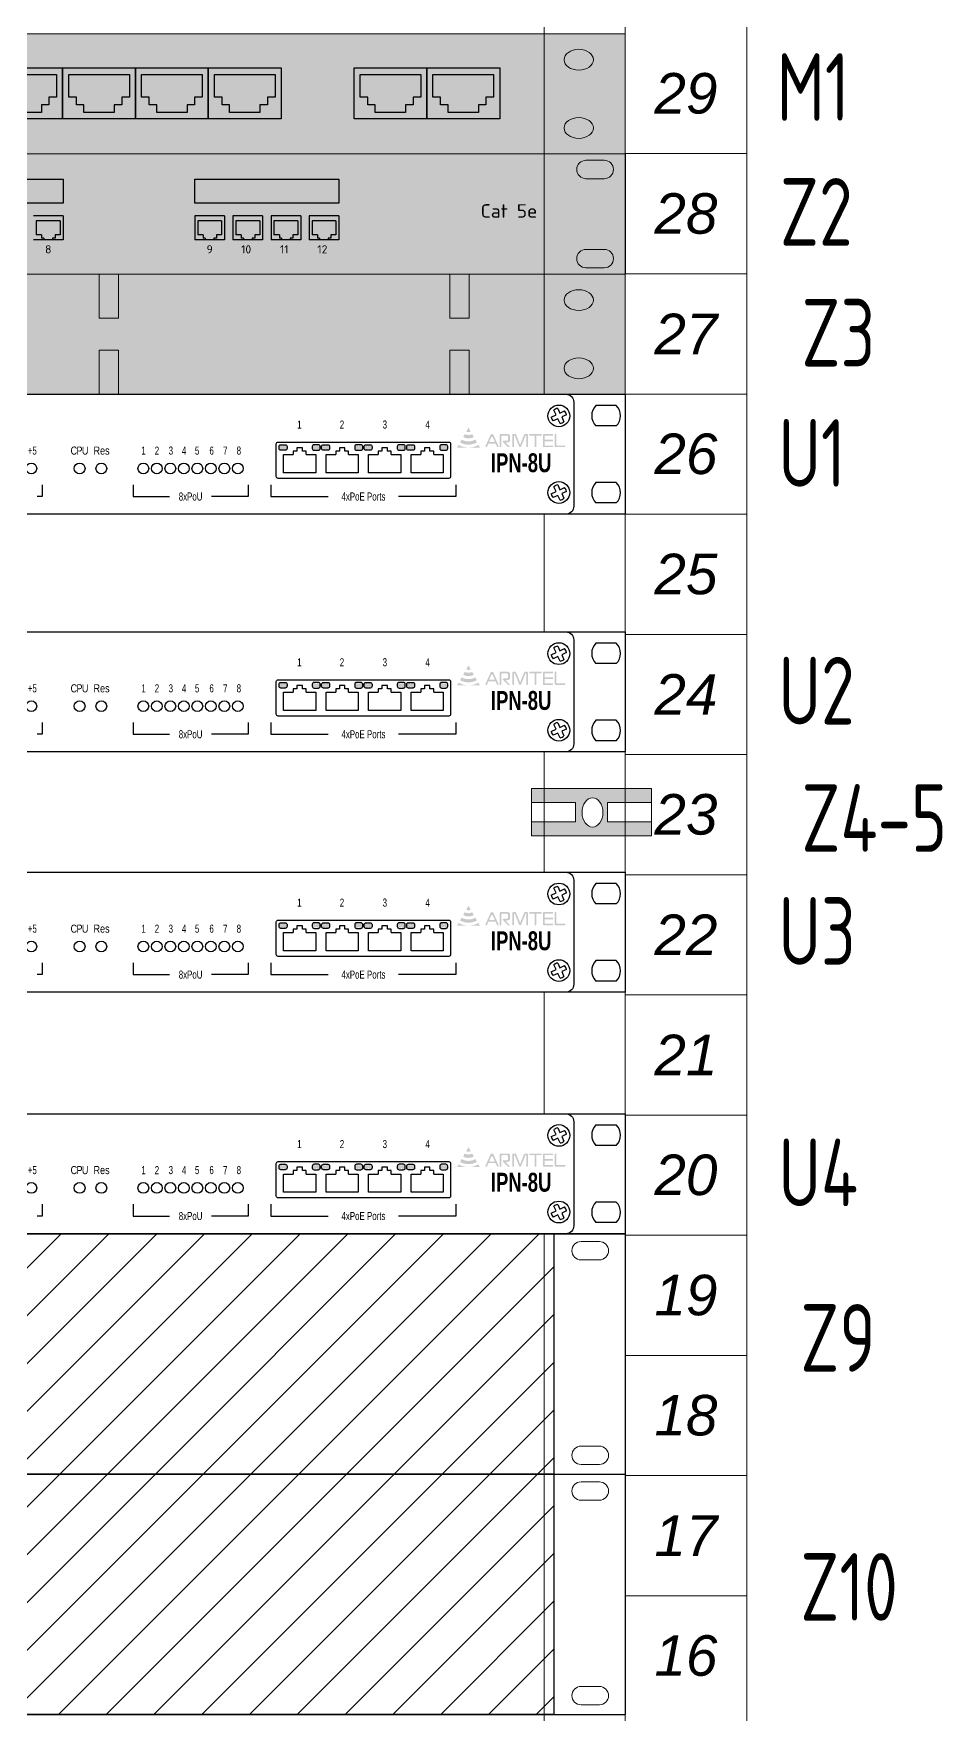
# Model space of a CAD drawing. Header units: millimetres. Extents: x 1414 to 7445, y -6250 to 7681.
# Drawn here: x 2446.4 to 2480, y -6001.8 to -5939.6 of the extents above; entities that cross this region are included whole.
import ezdxf

# ---------------------------------------------------------------- set-up
doc = ezdxf.new("R2010")
doc.units = ezdxf.units.MM
doc.set_wipeout_variables(frame=1)
doc.layers.add('Оборудование', color=7, linetype='Continuous', lineweight=15)
doc.layers.add('Схемы и шкафы', color=7, linetype='Continuous')
doc.styles.get("Standard").update_dxf_attribs({"font": 'romans.shx', "width": 0.7, "height": 2.5})
doc.styles.add('ГОСТ', font='', dxfattribs={"height": 2.5})
doc.styles.get('ГОСТ').set_extended_font_data('Arial', italic=True)

# ---------------------------------------------------------------- blocks, each defined once
blk = doc.blocks.new('A$C0D7F3277')
at = {"color": 0, "lineweight": 0}
for p, q in [((61.717, 210.906), (61.717, 21.871)), ((64.717, 146.456), (69.217, 146.456)), ((64.717, 142.011), (69.217, 142.011)), ((64.717, 137.566), (69.217, 137.566)), ((64.717, 133.121), (69.217, 133.121)), ((64.717, 128.676), (69.217, 128.676)), ((64.717, 124.231), (69.217, 124.231)), ((64.717, 119.786), (69.217, 119.786)), ((64.717, 115.341), (69.217, 115.341)), ((64.717, 110.896), (69.217, 110.896)), ((64.717, 106.451), (69.217, 106.451)), ((64.717, 102.006), (69.217, 102.006)), ((64.717, 97.561), (69.217, 97.561)), ((64.717, 93.116), (69.217, 93.116))]:
    blk.add_line(p, q, dxfattribs=at)
for points in [[(9.217, 214), (69.217, 214), (69.217, 17.371), (9.217, 17.371)], [(9.217, 214), (69.217, 214), (69.217, 11), (9.217, 11)], [(13.717, 210.906), (64.717, 210.906), (64.717, 21.871), (13.717, 21.871)]]:
    blk.add_lwpolyline(points, close=True, dxfattribs=at)
at = {"color": 0, "lineweight": 0, "char_height": 1.5, "width": 4.5, "attachment_point": 5, "style": 'ГОСТ'}
for s, insert in [('29', (66.967, 148.678)), ('28', (66.967, 144.233)), ('27', (66.967, 139.788)), ('26', (66.967, 135.343)), ('25', (66.967, 130.898)), ('24', (66.967, 126.453)), ('23', (66.967, 122.008)), ('22', (66.967, 117.563)), ('21', (66.967, 113.118)), ('20', (66.967, 108.673)), ('19', (66.967, 104.228)), ('18', (66.967, 99.783)), ('17', (66.967, 95.338)), ('16', (66.967, 90.893))]:
    blk.add_mtext(s, dxfattribs=dict(at, insert=insert))
blk = doc.blocks.new('*U77')
at = {"color": 0, "lineweight": 0}
blk.add_blockref('A$C0D7F3277', (1.386, 10.603), dxfattribs=at)
blk = doc.blocks.new('Коммутатор Cisco')
at = {"layer": 'Схемы и шкафы', "lineweight": 30, "true_color": 0xffffff}
h = blk.add_hatch(color=7, dxfattribs=at)
h.dxf.hatch_style = 1
h.paths.add_polyline_path([(1272.933, 515.642), (1321.133, 515.642), (1321.133, 511.197), (1272.933, 511.197)])
edge = h.paths.add_edge_path(flags=17)
edge.add_line((1272.933, 515.642), (1317.509, 515.642))
at = {"color": 5, "lineweight": 20}
for p, q in [((1272.933, 515.642), (1321.133, 515.642)), ((1272.933, 515.642), (1317.509, 515.642)), ((1321.133, 515.642), (1321.133, 511.197)), ((1321.133, 511.197), (1272.933, 511.197))]:
    blk.add_line(p, q, dxfattribs=at)
at = {"color": 5}
for p, q in [((1297.858, 514.133), (1300.098, 514.133)), ((1300.098, 514.133), (1300.098, 513.293)), ((1300.553, 514.133), (1302.793, 514.133)), ((1300.553, 513.293), (1300.553, 514.133)), ((1302.793, 514.133), (1302.793, 513.293)), ((1303.248, 514.133), (1305.488, 514.133)), ((1303.248, 513.293), (1303.248, 514.133)), ((1305.488, 514.133), (1305.488, 513.293)), ((1305.942, 514.133), (1308.182, 514.133)), ((1305.942, 513.293), (1305.942, 514.133)), ((1308.182, 514.133), (1308.182, 513.293)), ((1311.332, 514.133), (1313.572, 514.133)), ((1311.332, 513.293), (1311.332, 514.133)), ((1313.572, 514.133), (1313.572, 513.293)), ((1314.026, 514.133), (1316.266, 514.133)), ((1314.026, 513.293), (1314.026, 514.133)), ((1316.266, 514.133), (1316.266, 513.293)), ((1299.538, 513.013), (1299.538, 512.733)), ((1299.818, 513.013), (1299.538, 513.013)), ((1300.098, 513.293), (1299.818, 513.293)), ((1299.818, 513.293), (1299.818, 513.013)), ((1300.833, 513.293), (1300.553, 513.293)), ((1300.833, 513.013), (1300.833, 513.293)), ((1301.113, 513.013), (1300.833, 513.013)), ((1301.113, 512.733), (1301.113, 513.013)), ((1302.233, 513.013), (1302.233, 512.733)), ((1302.513, 513.013), (1302.233, 513.013)), ((1302.793, 513.293), (1302.513, 513.293)), ((1302.513, 513.293), (1302.513, 513.013)), ((1303.528, 513.293), (1303.248, 513.293)), ((1303.528, 513.013), (1303.528, 513.293)), ((1303.808, 513.013), (1303.528, 513.013)), ((1303.808, 512.733), (1303.808, 513.013)), ((1304.928, 513.013), (1304.928, 512.733)), ((1305.208, 513.013), (1304.928, 513.013)), ((1305.488, 513.293), (1305.208, 513.293)), ((1305.208, 513.293), (1305.208, 513.013)), ((1306.222, 513.293), (1305.942, 513.293)), ((1306.222, 513.013), (1306.222, 513.293)), ((1306.502, 513.013), (1306.222, 513.013)), ((1306.502, 512.733), (1306.502, 513.013)), ((1307.622, 513.013), (1307.622, 512.733)), ((1307.902, 513.013), (1307.622, 513.013)), ((1308.182, 513.293), (1307.902, 513.293)), ((1307.902, 513.293), (1307.902, 513.013)), ((1311.612, 513.293), (1311.332, 513.293)), ((1311.612, 513.013), (1311.612, 513.293)), ((1311.892, 513.013), (1311.612, 513.013)), ((1311.892, 512.733), (1311.892, 513.013)), ((1313.012, 513.013), (1313.012, 512.733)), ((1313.292, 513.013), (1313.012, 513.013)), ((1313.572, 513.293), (1313.292, 513.293)), ((1313.292, 513.293), (1313.292, 513.013)), ((1314.306, 513.293), (1314.026, 513.293)), ((1314.306, 513.013), (1314.306, 513.293)), ((1314.586, 513.013), (1314.306, 513.013)), ((1314.586, 512.733), (1314.586, 513.013)), ((1315.706, 513.013), (1315.706, 512.733)), ((1315.986, 513.013), (1315.706, 513.013)), ((1316.266, 513.293), (1315.986, 513.293)), ((1315.986, 513.293), (1315.986, 513.013)), ((1299.538, 512.733), (1298.418, 512.733)), ((1302.233, 512.733), (1301.113, 512.733)), ((1304.928, 512.733), (1303.808, 512.733)), ((1307.622, 512.733), (1306.502, 512.733)), ((1313.012, 512.733), (1311.892, 512.733)), ((1315.706, 512.733), (1314.586, 512.733))]:
    blk.add_line(p, q, dxfattribs=at)
for points in [[(1297.631, 512.495), (1297.631, 514.384), (1300.326, 514.384), (1300.326, 512.495)], [(1300.326, 512.495), (1300.326, 514.384), (1303.02, 514.384), (1303.02, 512.495)], [(1303.02, 512.495), (1303.02, 514.384), (1305.715, 514.384), (1305.715, 512.495)], [(1305.715, 512.495), (1305.715, 514.384), (1308.41, 514.384), (1308.41, 512.495)], [(1311.105, 512.495), (1311.105, 514.384), (1313.799, 514.384), (1313.799, 512.495)], [(1313.799, 512.495), (1313.799, 514.384), (1316.494, 514.384), (1316.494, 512.495)]]:
    blk.add_lwpolyline(points, close=True, dxfattribs=at)
at = {"color": 5, "lineweight": 20}
blk.add_ellipse((1319.417, 514.682), major_axis=(-0.543, 0), ratio=0.707765, dxfattribs=at)
at = {"color": 5, "lineweight": 20, "extrusion": (0, 0, -1)}
blk.add_ellipse((1319.417, 512.157), major_axis=(-0.543, 0), ratio=0.707765, dxfattribs=at)
blk = doc.blocks.new('гориз органайзер')
at = {"lineweight": 40, "true_color": 0xffffff}
h = blk.add_hatch(color=7, dxfattribs=at)
h.paths.add_polyline_path([(0, 4.445), (48.2, 4.445), (48.2, 0), (0, 0)])
edge = h.paths.add_edge_path(flags=17)
edge.add_line((0, 4.445), (44.576, 4.445))
at = {"color": 0, "lineweight": 20}
for p, q in [((0, 4.445), (44.576, 4.445)), ((6.485, 4.445), (6.485, 2.813)), ((7.203, 4.445), (7.203, 2.813)), ((19.456, 4.445), (19.456, 2.813)), ((20.173, 4.445), (20.173, 2.813)), ((28.744, 4.445), (28.744, 2.813)), ((29.461, 4.445), (29.461, 2.813)), ((41.715, 4.445), (41.715, 2.813)), ((42.432, 4.445), (42.432, 2.813)), ((6.485, 2.813), (7.203, 2.813)), ((19.456, 2.813), (20.173, 2.813)), ((28.744, 2.813), (29.461, 2.813)), ((41.715, 2.813), (42.432, 2.813)), ((6.485, 1.632), (6.485, 0)), ((6.485, 1.632), (7.203, 1.632)), ((7.203, 1.632), (7.203, 0)), ((19.456, 1.632), (19.456, 0)), ((19.456, 1.632), (20.173, 1.632)), ((20.173, 1.632), (20.173, 0)), ((28.744, 1.632), (28.744, 0)), ((28.744, 1.632), (29.461, 1.632)), ((29.461, 1.632), (29.461, 0)), ((41.715, 1.632), (41.715, 0)), ((41.715, 1.632), (42.432, 1.632)), ((42.432, 1.632), (42.432, 0))]:
    blk.add_line(p, q, dxfattribs=at)
blk.add_lwpolyline([(0, 4.445), (48.2, 4.445), (48.2, 0), (0, 0)], close=True, dxfattribs=at)
at = {"color": 0, "lineweight": 20, "extrusion": (0, 0, -1)}
for centre, major_axis in [((1.716, 3.485), (0.543, 0)), ((46.484, 0.96), (-0.543, 0))]:
    blk.add_ellipse(centre, major_axis=major_axis, ratio=0.707765, dxfattribs=at)
at = {"color": 0, "lineweight": 20}
for centre, major_axis in [((46.484, 3.485), (-0.543, 0)), ((1.716, 0.96), (0.543, 0))]:
    blk.add_ellipse(centre, major_axis=major_axis, ratio=0.707765, dxfattribs=at)
blk = doc.blocks.new('*U113')
at = {"color": 0}
blk.add_blockref('гориз органайзер', (76.809, 47.504), dxfattribs=at)
blk = doc.blocks.new('патч_панель')
at = {"layer": 'Схемы и шкафы', "lineweight": 30, "true_color": 0xffffff}
h = blk.add_hatch(color=7, dxfattribs=at)
h.dxf.hatch_style = 1
h.paths.add_polyline_path([(1260.153, 508.826), (1308.353, 508.826), (1308.353, 504.381), (1260.153, 504.381)])
edge = h.paths.add_edge_path(flags=17)
edge.add_line((1260.153, 508.826), (1304.73, 508.826))
at = {"color": 5, "lineweight": 20}
for p, q in [((1260.153, 508.826), (1308.353, 508.826)), ((1260.153, 508.826), (1304.73, 508.826)), ((1308.353, 508.826), (1308.353, 504.381)), ((1308.353, 504.381), (1260.153, 504.381))]:
    blk.add_line(p, q, dxfattribs=at)
at = {"layer": 'Схемы и шкафы', "color": 5, "lineweight": 20}
for p, q in [((1260.153, 508.826), (1308.353, 508.826)), ((1308.353, 508.826), (1308.353, 504.381))]:
    blk.add_line(p, q, dxfattribs=at)
at = {"layer": 'Схемы и шкафы', "color": 5, "lineweight": 0}
for p, q in [((1306.904, 508.591), (1307.582, 508.591)), ((1306.904, 507.911), (1307.582, 507.911)), ((1306.904, 505.297), (1307.582, 505.297)), ((1306.904, 504.616), (1307.582, 504.616))]:
    blk.add_line(p, q, dxfattribs=at)
at = {"layer": 'Схемы и шкафы', "color": 5}
for p, q in [((1308.353, 508.826), (1308.353, 504.376)), ((1282.231, 507.896), (1287.56, 507.896)), ((1282.231, 507.896), (1287.56, 507.896)), ((1287.56, 507.896), (1287.56, 507)), ((1287.56, 507.896), (1287.56, 507)), ((1292.436, 507.896), (1297.765, 507.896)), ((1292.436, 507), (1292.436, 507.896)), ((1292.436, 507.896), (1297.765, 507.896)), ((1292.436, 507), (1292.436, 507.896)), ((1297.765, 507.896), (1297.765, 507)), ((1297.765, 507.896), (1297.765, 507)), ((1287.56, 507), (1282.231, 507)), ((1287.56, 507), (1282.231, 507)), ((1297.765, 507), (1292.436, 507)), ((1297.765, 507), (1292.436, 507)), ((1287.56, 506.539), (1286.462, 506.539)), ((1287.56, 506.539), (1286.462, 506.539)), ((1287.45, 506.353), (1286.568, 506.353)), ((1286.568, 506.353), (1286.568, 505.829)), ((1287.45, 506.353), (1286.568, 506.353)), ((1286.568, 506.353), (1286.568, 505.829)), ((1287.45, 506.353), (1287.45, 505.829)), ((1287.45, 506.353), (1287.45, 505.829)), ((1287.56, 506.539), (1287.56, 505.643)), ((1287.56, 506.539), (1287.56, 505.643)), ((1293.535, 506.539), (1292.436, 506.539)), ((1292.436, 506.539), (1292.436, 505.643)), ((1293.535, 506.539), (1292.436, 506.539)), ((1292.436, 506.539), (1292.436, 505.643)), ((1293.425, 506.353), (1292.543, 506.353)), ((1292.543, 506.353), (1292.543, 505.829)), ((1293.425, 506.353), (1292.543, 506.353)), ((1292.543, 506.353), (1292.543, 505.829)), ((1293.425, 506.353), (1293.425, 505.829)), ((1293.425, 506.353), (1293.425, 505.829)), ((1293.535, 506.539), (1293.535, 505.643)), ((1293.535, 506.539), (1293.535, 505.643)), ((1294.945, 506.539), (1293.846, 506.539)), ((1293.846, 506.539), (1293.846, 505.643)), ((1294.945, 506.539), (1293.846, 506.539)), ((1293.846, 506.539), (1293.846, 505.643)), ((1294.835, 506.353), (1293.953, 506.353)), ((1293.953, 506.353), (1293.953, 505.829)), ((1294.835, 506.353), (1293.953, 506.353)), ((1293.953, 506.353), (1293.953, 505.829)), ((1294.835, 506.353), (1294.835, 505.829)), ((1294.835, 506.353), (1294.835, 505.829)), ((1294.945, 506.539), (1294.945, 505.643)), ((1294.945, 506.539), (1294.945, 505.643)), ((1296.355, 506.539), (1295.257, 506.539)), ((1295.257, 506.539), (1295.257, 505.643)), ((1296.355, 506.539), (1295.257, 506.539)), ((1295.257, 506.539), (1295.257, 505.643)), ((1296.245, 506.353), (1295.363, 506.353)), ((1295.363, 506.353), (1295.363, 505.829)), ((1296.245, 506.353), (1295.363, 506.353)), ((1295.363, 506.353), (1295.363, 505.829)), ((1296.245, 506.353), (1296.245, 505.829)), ((1296.245, 506.353), (1296.245, 505.829)), ((1296.355, 506.539), (1296.355, 505.643)), ((1296.355, 506.539), (1296.355, 505.643)), ((1297.765, 506.539), (1296.667, 506.539)), ((1296.667, 506.539), (1296.667, 505.643)), ((1297.765, 506.539), (1296.667, 506.539)), ((1296.667, 506.539), (1296.667, 505.643)), ((1297.655, 506.353), (1296.773, 506.353)), ((1296.773, 506.353), (1296.773, 505.829)), ((1297.655, 506.353), (1296.773, 506.353)), ((1296.773, 506.353), (1296.773, 505.829)), ((1297.655, 506.353), (1297.655, 505.829)), ((1297.655, 506.353), (1297.655, 505.829)), ((1297.765, 506.539), (1297.765, 505.643)), ((1297.765, 506.539), (1297.765, 505.643)), ((1287.56, 505.643), (1286.462, 505.643)), ((1287.56, 505.643), (1286.462, 505.643)), ((1286.767, 505.829), (1286.568, 505.829)), ((1286.767, 505.829), (1286.568, 505.829)), ((1286.767, 505.829), (1286.767, 505.716)), ((1286.767, 505.829), (1286.767, 505.716)), ((1286.848, 505.716), (1286.767, 505.716)), ((1286.848, 505.716), (1286.767, 505.716)), ((1286.848, 505.716), (1286.848, 505.643)), ((1286.848, 505.716), (1286.848, 505.643)), ((1287.267, 505.716), (1287.166, 505.716)), ((1287.166, 505.716), (1287.166, 505.643)), ((1287.267, 505.716), (1287.166, 505.716)), ((1287.166, 505.716), (1287.166, 505.643)), ((1287.45, 505.829), (1287.267, 505.829)), ((1287.267, 505.829), (1287.267, 505.716)), ((1287.45, 505.829), (1287.267, 505.829)), ((1287.267, 505.829), (1287.267, 505.716)), ((1293.535, 505.643), (1292.436, 505.643)), ((1293.535, 505.643), (1292.436, 505.643)), ((1292.741, 505.829), (1292.543, 505.829)), ((1292.741, 505.829), (1292.543, 505.829)), ((1292.741, 505.829), (1292.741, 505.716)), ((1292.741, 505.829), (1292.741, 505.716)), ((1292.823, 505.716), (1292.741, 505.716)), ((1292.823, 505.716), (1292.741, 505.716)), ((1292.823, 505.716), (1292.823, 505.643)), ((1292.823, 505.716), (1292.823, 505.643)), ((1293.242, 505.716), (1293.141, 505.716)), ((1293.141, 505.716), (1293.141, 505.643)), ((1293.242, 505.716), (1293.141, 505.716)), ((1293.141, 505.716), (1293.141, 505.643)), ((1293.425, 505.829), (1293.242, 505.829)), ((1293.242, 505.829), (1293.242, 505.716)), ((1293.425, 505.829), (1293.242, 505.829)), ((1293.242, 505.829), (1293.242, 505.716)), ((1294.945, 505.643), (1293.846, 505.643)), ((1294.945, 505.643), (1293.846, 505.643)), ((1294.151, 505.829), (1293.953, 505.829)), ((1294.151, 505.829), (1293.953, 505.829)), ((1294.151, 505.829), (1294.151, 505.716)), ((1294.151, 505.829), (1294.151, 505.716)), ((1294.233, 505.716), (1294.151, 505.716)), ((1294.233, 505.716), (1294.151, 505.716)), ((1294.233, 505.716), (1294.233, 505.643)), ((1294.233, 505.716), (1294.233, 505.643)), ((1294.652, 505.716), (1294.551, 505.716)), ((1294.551, 505.716), (1294.551, 505.643)), ((1294.652, 505.716), (1294.551, 505.716)), ((1294.551, 505.716), (1294.551, 505.643)), ((1294.835, 505.829), (1294.652, 505.829)), ((1294.652, 505.829), (1294.652, 505.716)), ((1294.835, 505.829), (1294.652, 505.829)), ((1294.652, 505.829), (1294.652, 505.716)), ((1296.355, 505.643), (1295.257, 505.643)), ((1296.355, 505.643), (1295.257, 505.643)), ((1295.562, 505.829), (1295.363, 505.829)), ((1295.562, 505.829), (1295.363, 505.829)), ((1295.562, 505.829), (1295.562, 505.716)), ((1295.562, 505.829), (1295.562, 505.716)), ((1295.643, 505.716), (1295.562, 505.716)), ((1295.643, 505.716), (1295.562, 505.716)), ((1295.643, 505.716), (1295.643, 505.643)), ((1295.643, 505.716), (1295.643, 505.643)), ((1296.062, 505.716), (1295.961, 505.716)), ((1295.961, 505.716), (1295.961, 505.643)), ((1296.062, 505.716), (1295.961, 505.716)), ((1295.961, 505.716), (1295.961, 505.643)), ((1296.245, 505.829), (1296.062, 505.829)), ((1296.062, 505.829), (1296.062, 505.716)), ((1296.245, 505.829), (1296.062, 505.829)), ((1296.062, 505.829), (1296.062, 505.716)), ((1297.765, 505.643), (1296.667, 505.643)), ((1297.765, 505.643), (1296.667, 505.643)), ((1296.972, 505.829), (1296.773, 505.829)), ((1296.972, 505.829), (1296.773, 505.829)), ((1296.972, 505.829), (1296.972, 505.716)), ((1296.972, 505.829), (1296.972, 505.716)), ((1297.053, 505.716), (1296.972, 505.716)), ((1297.053, 505.716), (1296.972, 505.716)), ((1297.053, 505.716), (1297.053, 505.643)), ((1297.053, 505.716), (1297.053, 505.643)), ((1297.472, 505.716), (1297.371, 505.716)), ((1297.371, 505.716), (1297.371, 505.643)), ((1297.472, 505.716), (1297.371, 505.716)), ((1297.371, 505.716), (1297.371, 505.643)), ((1297.655, 505.829), (1297.472, 505.829)), ((1297.472, 505.829), (1297.472, 505.716)), ((1297.655, 505.829), (1297.472, 505.829)), ((1297.472, 505.829), (1297.472, 505.716))]:
    blk.add_line(p, q, dxfattribs=at)
at = {"layer": 'Схемы и шкафы', "color": 5, "lineweight": 0}
for centre, start, end in [((1306.904, 508.251), 90, 270), ((1307.582, 508.251), 270, 90), ((1306.904, 504.956), 90, 270), ((1307.582, 504.956), 270, 90)]:
    blk.add_arc(centre, 0.34, start, end, dxfattribs=at)
at = {"layer": 'Схемы и шкафы', "color": 5, "lineweight": 30}
for s, height, p in [('Cat 5e', 0.5, (1303.009, 506.467)), ('8', 0.3, (1286.895, 505.148)), ('9', 0.3, (1292.869, 505.148)), ('10', 0.3, (1294.15, 505.148)), ('11', 0.3, (1295.588, 505.148)), ('12', 0.3, (1296.971, 505.148))]:
    blk.add_text(s, height=height, dxfattribs=at).set_placement(p)
blk = doc.blocks.new('*U116')
at = {"color": 0, "linetype": 'ByBlock', "lineweight": -2}
blk.add_wipeout([(-475.55, 7.94), (7.05, 7.94), (7.05, -36.51), (-475.55, -36.51)], dxfattribs=at)
at = {"linetype": 'ByBlock', "lineweight": -2, "transparency": 33554687}
h = blk.add_hatch(color=30, dxfattribs=at)
h.dxf.hatch_style = 1
h.paths.add_polyline_path([(-51, -4.48), (-51.82, -5.9, 0.267949), (-50.18, -5.9)])
h.paths.add_polyline_path([(-49.64, -6.83, -0.267949), (-52.36, -6.83), (-52.98, -7.9, 0.267949), (-49.02, -7.9)])
h.paths.add_polyline_path([(-47.87, -9.9), (-48.47, -8.86, -0.267949), (-53.53, -8.86), (-54.13, -9.9, 0.267949)])
h.paths.add_polyline_path([(-54.67, -10.83), (-55.24, -11.82), (-51, -11.82, -0.131652)])
h.paths.add_polyline_path([(-47.33, -10.83, -0.131652), (-51, -11.82), (-46.76, -11.82)])
h = blk.add_hatch(color=0, dxfattribs=at)
h.dxf.hatch_style = 1
h.paths.add_polyline_path([(-118.26, -12.16, 0.882407), (-119.87, -11.43, 0.995189), (-121.2, -11.44, 0.882407), (-119.59, -12.17, 0.995189)])
h.paths.add_polyline_path([(-105.98, -12.16, 0.882407), (-107.59, -11.43, 0.995189), (-108.92, -11.44, 0.882407), (-107.32, -12.17, 0.995189)])
h.paths.add_polyline_path([(-102.49, -12.16, 0.882407), (-104.1, -11.43, 0.995189), (-105.43, -11.44, 0.882407), (-103.83, -12.17, 0.995189)])
h.paths.add_polyline_path([(-90.22, -12.16, 0.882407), (-91.82, -11.43, 0.995189), (-93.16, -11.44, 0.882407), (-91.55, -12.17, 0.995189)])
h.paths.add_polyline_path([(-89.67, -11.44, 0.882407), (-88.06, -12.17, 0.995189), (-86.73, -12.16, 0.882407), (-88.33, -11.43, 0.995189)])
h.paths.add_polyline_path([(-77.39, -11.44, 0.882407), (-75.78, -12.17, 0.995189), (-74.45, -12.16, 0.882407), (-76.06, -11.43, 0.995189)])
h.paths.add_polyline_path([(-70.96, -12.16, 0.882407), (-72.57, -11.43, 0.995189), (-73.9, -11.44, 0.882407), (-72.29, -12.17, 0.995189)])
h.paths.add_polyline_path([(-61.62, -11.44, 0.882407), (-60.01, -12.17, 0.995189), (-58.68, -12.16, 0.882407), (-60.29, -11.43, 0.995189)])
at = {"linetype": 'ByBlock', "lineweight": -2, "true_color": 0x000000, "transparency": 33554687}
h = blk.add_hatch(color=18, dxfattribs=at)
h.dxf.hatch_style = 1
h.paths.add_polyline_path([(-41.72, -7.17, 0.64773), (-42.86, -7.18), (-44.76, -11.45, 0.542761), (-44.63, -11.66), (-44.29, -11.66, 0.296377), (-44.15, -11.57), (-43.66, -10.46, -0.296377), (-43.52, -10.37), (-41.04, -10.37, -0.295571), (-40.91, -10.46), (-40.41, -11.57, 0.295571), (-40.28, -11.66), (-39.94, -11.66, 0.543721), (-39.8, -11.45)])
h.paths.add_polyline_path([(-42, -8.03), (-41.31, -9.56, -0.543721), (-41.45, -9.76), (-41.7, -9.76), (-43.12, -9.76, -0.542761), (-43.26, -9.56), (-42.58, -8.03, -0.648782)], flags=16)
h.paths.add_polyline_path([(-36.44, -6.8), (-39.08, -6.8, 0.414214), (-39.4, -7.12), (-39.4, -11.51, 0.414214), (-39.25, -11.66), (-38.94, -11.66, 0.414214), (-38.79, -11.51), (-38.79, -7.73, -0.414214), (-38.47, -7.41), (-36.69, -7.41, -0.414214), (-36.37, -7.73), (-36.37, -8.97, -0.414214), (-36.69, -9.29), (-37.2, -9.29), (-37.98, -9.29, 0.665436), (-38.21, -9.83), (-36.45, -11.61, 0.200887), (-36.35, -11.66), (-35.56, -11.66), (-37.05, -10.14, -0.665436), (-36.95, -9.89), (-36.44, -9.89, 0.414214), (-35.56, -9.02), (-35.56, -7.68, 0.414214)])
h.paths.add_polyline_path([(-33.36, -7, 0.306051), (-33.65, -6.8), (-34.42, -6.8, 0.414214), (-34.74, -7.12), (-34.74, -11.51, 0.414214), (-34.59, -11.66), (-34.28, -11.66, 0.414214), (-34.13, -11.51), (-34.13, -7.41), (-34.06, -7.41, -0.306051), (-33.77, -7.61), (-32.22, -11.45, 0.573475), (-31.49, -11.45), (-29.86, -7.41), (-29.58, -7.41), (-29.58, -11.51, 0.414214), (-29.44, -11.66), (-29.12, -11.66, 0.414214), (-28.98, -11.51), (-28.98, -7.12, 0.414214), (-29.29, -6.8), (-30.06, -6.8, 0.306051), (-30.35, -7), (-31.86, -10.73)])
h.paths.add_polyline_path([(-23.89, -6.95, 0.414214), (-24.03, -6.8), (-28.3, -6.8, 0.414214), (-28.44, -6.95), (-28.44, -7.26, 0.414214), (-28.3, -7.41), (-26.47, -7.41), (-26.47, -11.51, 0.414214), (-26.32, -11.66), (-26.01, -11.66, 0.414214), (-25.86, -11.51), (-25.86, -7.41), (-24.03, -7.41, 0.414214), (-23.89, -7.26)])
h.paths.add_polyline_path([(-19.66, -6.95, 0.414214), (-19.81, -6.8), (-23.11, -6.8, 0.414214), (-23.43, -7.12), (-23.43, -11.34, 0.414214), (-23.11, -11.66), (-19.81, -11.66, 0.414214), (-19.66, -11.51), (-19.66, -11.2, 0.414214), (-19.81, -11.05), (-22.82, -11.05), (-22.82, -9.5), (-19.81, -9.5, 0.414214), (-19.66, -9.35), (-19.66, -9.04, 0.414214), (-19.81, -8.89), (-22.82, -8.89), (-22.82, -7.41), (-19.81, -7.41, 0.414214), (-19.66, -7.26)])
h.paths.add_polyline_path([(-18.39, -6.95, 0.414214), (-18.54, -6.8), (-18.85, -6.8, 0.414214), (-19, -6.95), (-19, -7.18), (-19, -11.34, 0.414214), (-18.68, -11.66), (-15.26, -11.66, 0.414214), (-15.12, -11.51), (-15.12, -11.2, 0.414214), (-15.26, -11.05), (-18.24, -11.05, -0.414214), (-18.39, -10.9)])
at = {"color": 0, "linetype": 'ByBlock', "lineweight": -2}
for points in [[(-475.55, 7.94), (7.05, 7.94), (7.05, -36.51), (-475.55, -36.51), (-475.55, 7.94)], [(-20.3, -0.53), (-18.54, 0.29)], [(-18.54, 0.29), (-19.36, 2.04)], [(-17.94, 2.7), (-17.12, 0.95)], [(-17.12, 0.95), (-15.37, 1.77)], [(-14.7, 0.34), (-16.46, -0.47)], [(3.77, 3.77), (-3.77, 3.77)], [(-17.88, -1.14), (-19.63, -1.96)], [(-17.06, -2.89), (-17.88, -1.14)], [(-16.46, -0.47), (-15.64, -2.23)], [(3.77, -3.77), (-3.77, -3.77)], [(-112.58, -13.15), (-112.58, -11.91), (-114.61, -11.91), (-114.61, -13.15)], [(-96.81, -13.15), (-96.81, -11.91), (-98.84, -11.91), (-98.84, -13.15)], [(-81.05, -13.15), (-81.05, -11.91), (-83.07, -11.91), (-83.07, -13.15)], [(-65.28, -13.15), (-65.28, -11.91), (-67.3, -11.91), (-67.3, -13.15)], [(-111.18, -14.42), (-107.64, -14.42), (-107.64, -21.17), (-119.55, -21.17), (-119.55, -14.42), (-116, -14.42)], [(-114.61, -13.15), (-116, -13.15), (-116, -14.42)], [(-111.18, -14.42), (-111.18, -13.15), (-112.58, -13.15)], [(-95.42, -14.42), (-91.87, -14.42), (-91.87, -21.17), (-103.78, -21.17), (-103.78, -14.42), (-100.23, -14.42)], [(-98.84, -13.15), (-100.23, -13.15), (-100.23, -14.42)], [(-95.42, -14.42), (-95.42, -13.15), (-96.81, -13.15)], [(-79.65, -14.42), (-76.1, -14.42), (-76.1, -21.17), (-88.01, -21.17), (-88.01, -14.42), (-84.47, -14.42)], [(-83.07, -13.15), (-84.47, -13.15), (-84.47, -14.42)], [(-79.65, -14.42), (-79.65, -13.15), (-81.05, -13.15)], [(-63.88, -14.42), (-60.33, -14.42), (-60.33, -21.17), (-72.25, -21.17), (-72.25, -14.42), (-68.7, -14.42)], [(-67.3, -13.15), (-68.7, -13.15), (-68.7, -14.42)], [(-63.88, -14.42), (-63.88, -13.15), (-65.28, -13.15)], [(3.77, -24.8), (-3.77, -24.8)], [(-209.07, -25.61), (-209.07, -29.98), (-210.92, -29.98)], [(-175.34, -25.61), (-175.34, -29.98), (-161.77, -29.98)], [(-132.65, -25.61), (-132.65, -29.98), (-146.22, -29.98)], [(-124.21, -25.61), (-124.21, -29.98), (-102.99, -29.98)], [(-55.68, -25.61), (-55.68, -29.98), (-76.89, -29.98)], [(-20.3, -28.92), (-18.54, -28.1)], [(-17.88, -29.53), (-19.63, -30.34)], [(-18.54, -28.1), (-19.36, -26.35)], [(-17.94, -25.68), (-17.12, -27.44)], [(-17.06, -31.28), (-17.88, -29.53)], [(-17.12, -27.44), (-15.37, -26.62)], [(-14.7, -28.04), (-16.46, -28.86)], [(-16.46, -28.86), (-15.64, -30.61)], [(3.77, -32.35), (-3.77, -32.35)]]:
    blk.add_lwpolyline(points, dxfattribs=at)
blk.add_lwpolyline([(-19.4, 7.94), (-14.92, 7.94, -0.414214), (-11.97, 4.99), (-11.97, -33.57, -0.414214), (-14.92, -36.51), (-16.83, -36.51)], format="xyb", dxfattribs=at)
for points in [[(-121.57, -9.8), (-58.32, -9.8, -0.414214), (-57.65, -10.46), (-57.65, -22.55, -0.414214), (-58.32, -23.22), (-121.57, -23.22, -0.414214), (-122.23, -22.55), (-122.23, -10.46, -0.414214)], [(-120.53, -10.77), (-118.93, -10.77, -0.414214), (-118.26, -11.44), (-118.26, -12.16, -0.414214), (-118.93, -12.83), (-120.53, -12.83, -0.414214), (-121.2, -12.16), (-121.2, -11.44, -0.414214)], [(-106.65, -10.77), (-108.26, -10.77, 0.414214), (-108.92, -11.44), (-108.92, -12.16, 0.414214), (-108.26, -12.83), (-106.65, -12.83, 0.414214), (-105.98, -12.16), (-105.98, -11.44, 0.414214)], [(-104.77, -10.77), (-103.16, -10.77, -0.414214), (-102.49, -11.44), (-102.49, -12.16, -0.414214), (-103.16, -12.83), (-104.77, -12.83, -0.414214), (-105.43, -12.16), (-105.43, -11.44, -0.414214)], [(-90.88, -10.77), (-92.49, -10.77, 0.414214), (-93.16, -11.44), (-93.16, -12.16, 0.414214), (-92.49, -12.83), (-90.88, -12.83, 0.414214), (-90.22, -12.16), (-90.22, -11.44, 0.414214)], [(-89, -10.77), (-87.39, -10.77, -0.414214), (-86.73, -11.44), (-86.73, -12.16, -0.414214), (-87.39, -12.83), (-89, -12.83, -0.414214), (-89.67, -12.16), (-89.67, -11.44, -0.414214)], [(-75.12, -10.77), (-76.72, -10.77, 0.414214), (-77.39, -11.44), (-77.39, -12.16, 0.414214), (-76.72, -12.83), (-75.12, -12.83, 0.414214), (-74.45, -12.16), (-74.45, -11.44, 0.414214)], [(-73.23, -10.77), (-71.63, -10.77, -0.414214), (-70.96, -11.44), (-70.96, -12.16, -0.414214), (-71.63, -12.83), (-73.23, -12.83, -0.414214), (-73.9, -12.16), (-73.9, -11.44, -0.414214)], [(-59.35, -10.77), (-60.96, -10.77, 0.414214), (-61.62, -11.44), (-61.62, -12.16, 0.414214), (-60.96, -12.83), (-59.35, -12.83, 0.414214), (-58.68, -12.16), (-58.68, -11.44, 0.414214)]]:
    blk.add_lwpolyline(points, format="xyb", close=True, dxfattribs=at)
for centre, radius in [((-17.5, -0.09), 4.03), ((-213.05, -19.55), 2), ((-195.14, -19.55), 2), ((-187.1, -19.55), 2), ((-171.53, -19.55), 2), ((-166.53, -19.55), 2), ((-161.53, -19.55), 2), ((-156.52, -19.55), 2), ((-151.52, -19.55), 2), ((-146.51, -19.55), 2), ((-141.51, -19.55), 2), ((-136.5, -19.55), 2), ((-17.5, -28.48), 4.03)]:
    blk.add_circle(centre, radius, dxfattribs=at)
for centre, radius, start, end in [((-17.5, -0.09), 2.83, 98.87882, 131.12118), ((-17.5, -0.09), 2.83, 8.87882, 41.12118), ((0, 0), 5.33, 134.96666, 225.03334), ((0, 0), 5.33, 314.96666, 45.03334), ((-17.5, -0.09), 2.83, 188.87882, 221.12118), ((-17.5, -0.09), 2.83, 278.87882, 311.12118), ((0, -28.57), 5.33, 134.96666, 225.03334), ((0, -28.57), 5.33, 314.96666, 45.03334), ((-17.5, -28.48), 2.83, 188.87882, 221.12118), ((-17.5, -28.48), 2.83, 98.87882, 131.12118), ((-17.5, -28.48), 2.83, 278.87882, 311.12118), ((-17.5, -28.48), 2.83, 8.87882, 41.12118)]:
    blk.add_arc(centre, radius, start, end, dxfattribs=at)
at = {"color": 0, "linetype": 'ByBlock', "lineweight": -2, "attachment_point": 5}
for s, width, insert, char_height in [('{\\fArial|b0|i0|c204|p34;1}', 17.6118, (-113.69, -3.3), 3), ('{\\fArial|b0|i0|c204|p34;2}', 17.6118, (-97.9, -3.3), 3), ('{\\fArial|b0|i0|c204|p34;3}', 17.6118, (-82, -3.3), 3), ('{\\fArial|b0|i0|c204|p34;4}', 17.6118, (-66.15, -3.3), 3), ('{\\fArial|b0|i0|c204|p34;+5}', 17.6118, (-212.68, -12.96), 3), ('{\\fArial|b0|i0|c204|p34;\\W0.8;\\T0.9;CPU}', 17.6118, (-195.31, -12.96), 3), ('{\\fArial|b0|i0|c204|p34;\\W0.8;Res}', 17.6118, (-187.01, -12.96), 3), ('{\\fArial|b0|i0|c204|p34;1}', 17.6118, (-171.47, -12.96), 3), ('{\\fArial|b0|i0|c204|p34;2}', 17.6118, (-166.49, -12.96), 3), ('{\\fArial|b0|i0|c204|p34;3}', 17.6118, (-161.33, -12.96), 3), ('{\\fArial|b0|i0|c204|p34;4}', 17.6118, (-156.42, -12.96), 3), ('{\\fArial|b0|i0|c204|p34;5}', 17.6118, (-151.59, -12.96), 3), ('{\\fArial|b0|i0|c204|p34;6}', 17.6118, (-146.22, -12.96), 3), ('{\\fArial|b0|i0|c204|p34;7}', 17.6118, (-141.15, -12.96), 3), ('{\\fArial|b0|i0|c204|p34;8}', 17.6118, (-136.12, -12.96), 3), ('{\\fArial|b1|i0|c204|p34;IPN-8U}', 24.6694, (-31.49, -17.49), 7), ('{\\fArial|b0|i0|c204|p34;8xPoU}', 17.6118, (-154, -29.98), 3), ('{\\fArial|b0|i0|c204|p34;4xPoE Ports}', 24.6694, (-89.94, -29.98), 3)]:
    blk.add_mtext_dynamic_manual_height_columns(s, width=width, gutter_width=84.06, heights=[0], dxfattribs=dict(at, insert=insert, char_height=char_height))
blk = doc.blocks.new('Фальш-панель 2U')
at = {"layer": 'Схемы и шкафы'}
h = blk.add_hatch(dxfattribs=at)
h.set_pattern_fill('ANSI31', color=250, scale=10, style=0)
h.set_pattern_definition([(45, (1518.8595, 291.0908), (-0.883883, 0.883883), [])])
h.paths.add_polyline_path([(1485.052, 301.203), (1528.018, 301.203), (1528.018, 292.313), (1485.052, 292.313)])
at = {"layer": 'Схемы и шкафы', "color": 250, "lineweight": -3}
for p, q in [((1482.358, 301.203), (1530.658, 301.204)), ((1530.658, 301.203), (1530.658, 296.758)), ((1530.658, 296.758), (1530.658, 292.313)), ((1482.358, 292.313), (1530.658, 292.313))]:
    blk.add_line(p, q, dxfattribs=at)
at = {"layer": 'Схемы и шкафы', "color": 250, "lineweight": 0}
for p, q in [((1529.027, 300.915), (1529.705, 300.915)), ((1529.027, 300.915), (1529.705, 300.915)), ((1529.027, 300.234), (1529.705, 300.234)), ((1529.027, 300.234), (1529.705, 300.234)), ((1529.027, 293.348), (1529.705, 293.348)), ((1529.027, 293.348), (1529.705, 293.348)), ((1529.027, 292.667), (1529.705, 292.667)), ((1529.027, 292.667), (1529.705, 292.667))]:
    blk.add_line(p, q, dxfattribs=at)
at = {"layer": 'Схемы и шкафы', "color": 250}
blk.add_lwpolyline([(1485.052, 301.203), (1528.018, 301.203), (1528.018, 292.313), (1485.052, 292.313)], close=True, dxfattribs=at)
at = {"layer": 'Схемы и шкафы', "color": 250, "lineweight": 0}
for centre, start, end in [((1529.027, 300.575), 90, 270), ((1529.027, 300.575), 90, 270), ((1529.705, 300.575), 270, 90), ((1529.705, 300.575), 270, 90), ((1529.027, 293.007), 90, 270), ((1529.027, 293.007), 90, 270), ((1529.705, 293.007), 270, 90), ((1529.705, 293.007), 270, 90)]:
    blk.add_arc(centre, 0.34, start, end, dxfattribs=at)
blk = doc.blocks.new('Органайзер одинарный')
at = {"lineweight": 20, "true_color": 0xffffff}
h = blk.add_hatch(color=7, dxfattribs=at)
h.dxf.hatch_style = 1
h.paths.add_polyline_path([(2744.888, -245.983), (2744.888, -246.496), (2746.52, -246.496), (2746.52, -247.213), (2744.888, -247.213), (2744.888, -247.732), (2749.333, -247.732), (2749.333, -247.213), (2747.701, -247.213), (2747.701, -246.496), (2749.333, -246.496), (2749.333, -245.983)])
edge = h.paths.add_edge_path(flags=16)
edge.add_ellipse((2747.146, -246.864), major_axis=(0, 0.543), ratio=0.707765, start_angle=0, end_angle=360)
at = {"color": 5, "lineweight": 20}
for p, q in [((2744.888, -247.732), (2744.888, -245.983)), ((2744.888, -245.983), (2749.333, -245.983)), ((2749.333, -245.983), (2749.333, -247.732)), ((2746.52, -246.496), (2744.888, -246.496)), ((2746.52, -246.496), (2746.52, -247.213)), ((2749.333, -246.496), (2747.701, -246.496)), ((2747.701, -246.496), (2747.701, -247.213)), ((2746.52, -247.213), (2744.888, -247.213)), ((2749.333, -247.213), (2747.701, -247.213)), ((2749.333, -247.732), (2744.888, -247.732))]:
    blk.add_line(p, q, dxfattribs=at)
blk.add_ellipse((2747.146, -246.864), major_axis=(0, 0.543), ratio=0.707765, dxfattribs=at)

msp = doc.modelspace()

# ---------------------------------------------------------------- block references
msp.add_blockref('Органайзер одинарный', (-280.079, -5721.558))
at = {"layer": 'Оборудование', "color": 5}
msp.add_blockref('*U113', (2343.264, -6000.459), dxfattribs=at)
at = {"layer": 'Оборудование', "lineweight": 30}
msp.add_blockref('Фальш-панель 2U', (937.615, -6294.098), dxfattribs=at)
at = {"layer": 'Схемы и шкафы', "color": 0, "lineweight": 20, "ltscale": 100}
msp.add_blockref('*U77', (2402.17, -6101.114), dxfattribs=at)
at = {"layer": 'Схемы и шкафы', "lineweight": 30}
for name, p in [('Коммутатор Cisco', (1147.14, -6455.262)), ('патч_панель', (1159.92, -6452.891))]:
    msp.add_blockref(name, p, dxfattribs=at)

# ---------------------------------------------------------------- texts
at = {"lineweight": 20, "char_height": 2.5, "width": 23.64985, "attachment_point": 4}
for s, insert in [(' Z2', (2472.842, -5946.209)), (' {\\C0;U1}', (2472.786, -5955.128)), (' {\\C0;U2}', (2472.786, -5963.921)), (' {\\C0;U3}', (2472.786, -5972.811)), (' {\\C0;U4}', (2472.786, -5981.74))]:
    msp.add_mtext(s, dxfattribs=dict(at, insert=insert))
at = {"layer": 'Схемы и шкафы', "color": 7, "lineweight": 20, "insert": (2472.71, -5941.588), "char_height": 2.5, "width": 23.64985, "attachment_point": 4}
msp.add_mtext(' М1', dxfattribs=at)
at = {"layer": 'Схемы и шкафы', "lineweight": 20, "char_height": 2.5, "width": 21.55374, "attachment_point": 4}
for s, insert in [('Z3', (2474.799, -5950.678)), ('Z4-5', (2474.799, -5968.629)), ('Z9', (2474.759, -5987.857)), ('Z10', (2474.759, -5997.069))]:
    msp.add_mtext(s, dxfattribs=dict(at, insert=insert))

# ---------------------------------------------------------------- next in the draw order: block references
at = {"linetype": 'ByBlock', "lineweight": -2, "xscale": 0.09980010000000003, "yscale": 0.09980010000000003, "zscale": 0.09980010000000003}
for p in [(2467.569, -5953.747), (2467.569, -5962.54), (2467.569, -5971.43), (2467.569, -5980.36)]:
    msp.add_blockref('*U116', p, dxfattribs=at)

# ---------------------------------------------------------------- next in the draw order: block references
at = {"layer": 'Оборудование', "lineweight": 30}
msp.add_blockref('Фальш-панель 2U', (937.615, -6285.208), dxfattribs=at)

doc.saveas('drawing.dxf')
